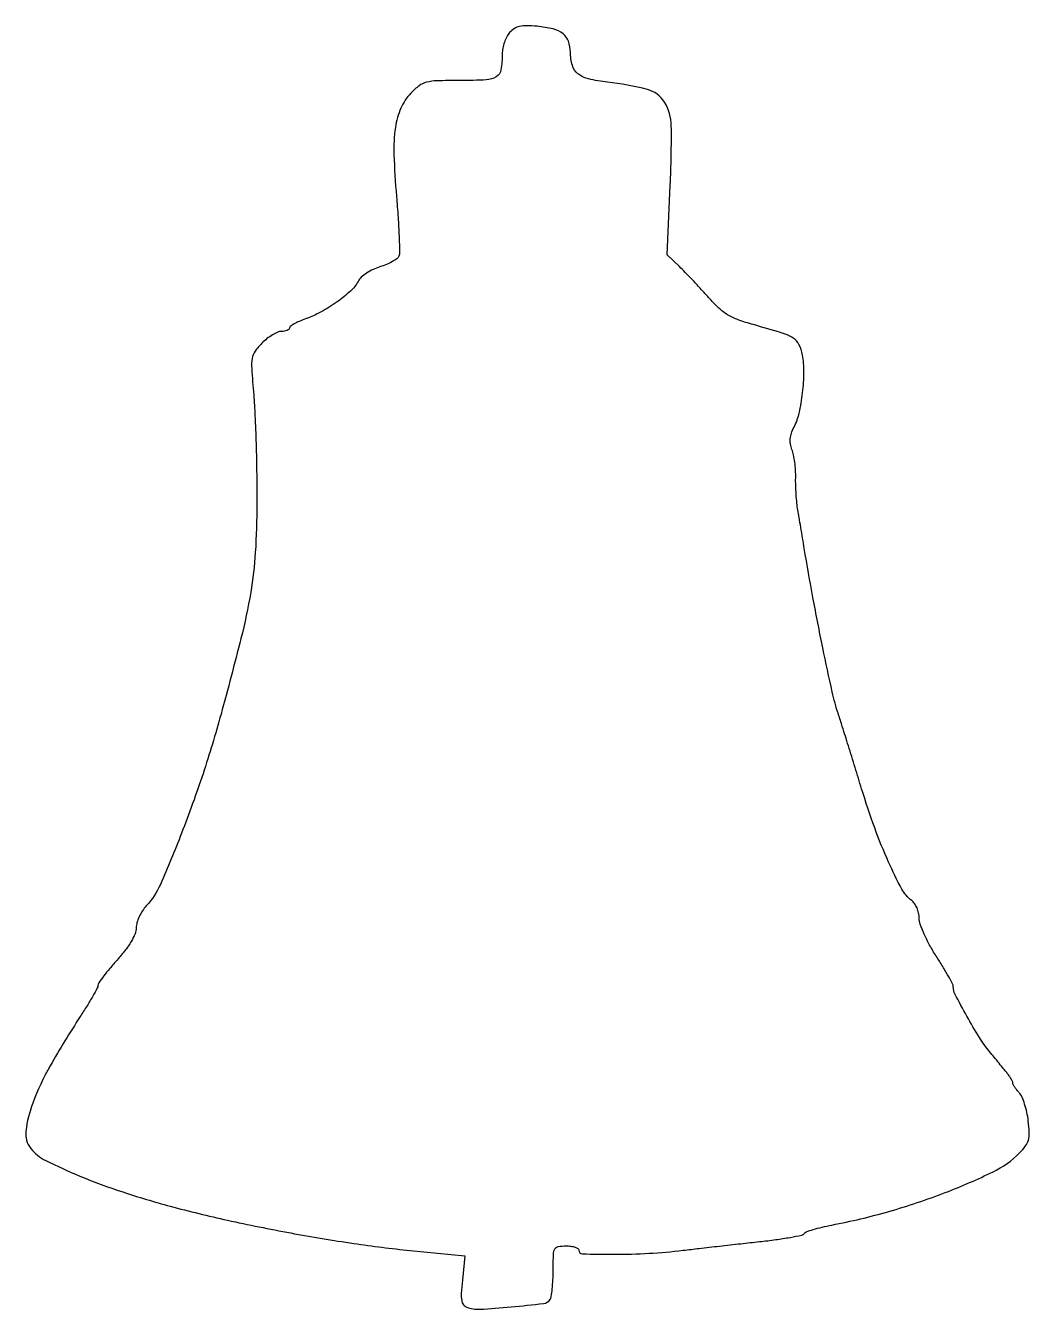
# Model space of a CAD drawing. Extents: x 0 to 236, y 0 to 302.
import ezdxf

# ---------------------------------------------------------------- set-up
doc = ezdxf.new("R2010")
doc.units = 0

msp = doc.modelspace()

# ---------------------------------------------------------------- linework, layer by layer
msp.add_lwpolyline([(113.748518, 300.274609, 0.06403), (113.0783, 299.310917, 0.036196), (112.513627, 298.002538, 0.035502), (112.128298, 296.577581, 0.048318), (112, 295.253047, -0.040205), (111.700525, 291.534709, -0.215136), (110.605139, 289.879256, -0.129655), (108.267738, 289.144497, -0.011675), (102.080102, 289, 0.00681), (96.658969, 288.92616, 0.055577), (94.208597, 288.585147, 0.097951), (92.48685, 287.76489, 0.041758), (90.565276, 286.068134, 0.088189), (88.181438, 282.492826, 0.068215), (86.903618, 277.97981, 0.043413), (86.565789, 271.602915, 0.01259), (87.147351, 261.761136, -0.004486), (87.522455, 256.784394, -0.00647), (87.757711, 252.376075, -0.003618), (87.880802, 248.662975, -0.098393), (87.715355, 247.70061, -0.14231), (87.270828, 247.114807, -0.031494), (86.203191, 246.421448, -0.030315), (84.820837, 245.749601, -0.025178), (83.279756, 245.201963, 0.038044), (81.662213, 244.579879, 0.03633), (80.131209, 243.711748, 0.038627), (78.878271, 242.7279, 0.083043), (78.125597, 241.762489, -0.083284), (76.359101, 239.498935, -0.030621), (73.198301, 236.939206, -0.030148), (69.450589, 234.59371, -0.039024), (65.75, 232.937037, 0.017689), (64.313266, 232.366039, 0.026129), (63.101562, 231.756761, 0.024148), (62.19867, 231.182559, 0.243676), (62, 230.799112, -0.215418), (61.861888, 230.493419, -0.079421), (61.452557, 230.234739, -0.060402), (60.849908, 230.058557, -0.040964), (60.136364, 230, 0.101397), (59.233536, 229.815011, 0.033137), (58.016036, 229.195866, 0.031455), (56.720264, 228.310151, 0.030738), (55.535249, 227.262522, 0.043261), (53.91455, 225.334174, 0.114353), (53.242115, 223.673528, 0.055563), (53.130756, 221.255211, 0.004673), (53.5957, 215.012522, -0.009842), (53.900037, 210.263927, -0.003685), (54.146581, 203.594303, -0.003649), (54.308616, 196.322909, -0.004419), (54.350541, 189.5, -0.014754), (53.980578, 178.014215, -0.02675), (52.900397, 168.678517, -0.019747), (50.60314, 157.802772, -0.004765), (45.920829, 140, -0.013484), (41.690589, 126.012381, -0.012761), (36.640251, 112.010637, -0.010561), (31.657318, 99.984527, -0.08306), (28.358147, 94.945281, 0.043822), (27.455567, 93.777069, 0.035073), (26.692706, 92.381042, 0.036228), (26.168688, 90.97856, 0.071409), (26, 89.803435, -0.096692), (25.723644, 88.387736, -0.037386), (24.831502, 86.588446, -0.03095), (23.419321, 84.510579, -0.018379), (21.5, 82.211224, 0.008761), (19.776007, 80.224805, 0.0125), (18.321875, 78.397899, 0.008477), (17.183533, 76.837673, 0.154554), (17, 76.258107, -0.124297), (16.84477, 75.643321, -0.00552), (15.772646, 73.707078, -0.009022), (14.422546, 71.427844, -0.006299), (12.821773, 68.905036, 0.015302), (5.783062, 57.357658, 0.039714), (1.658782, 48.538239, 0.058705), (0.054256, 42.003124, 0.20267), (1.219412, 37.896138, 0.10843), (4.728768, 35.067425, 0.017518), (12.762317, 31.408612, 0.018361), (22.812458, 27.675883, 0.014224), (34, 24.331817, 0.011274), (47.435042, 21.051679, 0.008551), (62.302172, 18.040848, 0.008605), (77.114697, 15.566726, 0.012199), (90.37315, 13.915635), (103.2463, 12.63057), (102.648642, 6.912492, 0.010335), (102.389836, 3.819245, 0.056964), (102.474967, 2.151485, 0.120782), (102.896302, 1.169222, 0.140612), (103.70522, 0.559623, 0.105556), (106.669672, 0.093152, 0.009853), (114.08769, 0.642805, 0.0065), (121.717294, 1.459722, 0.219603), (123.234687, 2.394241, 0.106882), (123.522907, 3.129715, 0.012893), (123.758058, 4.864246, 0.014855), (123.925083, 6.96727, 0.011721), (123.984687, 9.25, -0.00736), (124.050239, 13.020772, -0.113199), (124.379155, 14.269557, -0.233045), (125.164073, 14.841734, -0.043023), (127, 15, -0.031626), (128.149251, 14.927234, -0.048861), (129.11875, 14.70625, -0.06271), (129.790443, 14.384262, -0.254951), (130, 14, 0.406104), (130.842749, 13.13352, 0.006545), (138.305515, 13.02399, 0.014681), (146.506836, 13.251832, 0.015689), (154.5, 13.961157, -0.00119), (158.273919, 14.406672, -0.000585), (163.076186, 14.956306, -0.000581), (168.064029, 15.515397, -0.000847), (172.461483, 15.995603, 0.007341), (176.317977, 16.4675, 0.011125), (179.654969, 17.00154, 0.006026), (182.420648, 17.542018, 0.202998), (182.961483, 17.916482, -0.167209), (183.444895, 18.303256, -0.011913), (185.104311, 18.852469, -0.015733), (187.16234, 19.409507, -0.011182), (189.5, 19.909, 0.022918), (202.873681, 23.096428, 0.021767), (216.135832, 27.540347, 0.021651), (227.38118, 32.429863, 0.083181), (233.569863, 36.84259, 0.034226), (235.008143, 38.492513, 0.095415), (235.684871, 39.864287, 0.078435), (235.872872, 41.543586, 0.018208), (235.640973, 44.383611, 0.024037), (235.306593, 46.380003, 0.024056), (234.782199, 48.33456, 0.024737), (234.159735, 49.989846, 0.081785), (233.530872, 50.965887, -0.017841), (232.944756, 51.66191, -0.021779), (232.449694, 52.3544, -0.02094), (232.089517, 52.961813, -0.123969), (232, 53.31731, 0.114537), (231.916595, 53.676629, 0.01938), (231.579752, 54.300734, 0.020298), (231.117099, 55.015809, 0.016822), (230.56937, 55.738569, 0.00039), (229.842666, 56.631881, 0.000134), (228.789184, 57.924121, 0.000133), (227.626347, 59.348945, 0.000154), (226.518133, 60.705248, -0.032338), (224.147201, 64.02121, -0.011614), (221.196843, 69.023989, -0.007173), (218.451394, 74.106488, -0.120814), (218, 75.947363, 0.121609), (217.843887, 76.579733, 0.006145), (216.825, 78.461082, 0.009545), (215.532404, 80.678723, 0.006744), (214, 83.121295, -0.018239), (212.454484, 85.715363, -0.02042), (211.163543, 88.320911, -0.020696), (210.25094, 90.620526, -0.0843), (210, 92.098332, 0.055451), (209.870575, 93.261767, 0.045603), (209.485937, 94.451385, 0.047422), (208.920424, 95.489915, 0.084201), (208.25, 96.193296, -0.110028), (205.914768, 98.908836, -0.017489), (202.803912, 105.249864, -0.018099), (199.53976, 113.306827, -0.013075), (196.466859, 122.5, 0.000799), (194.931672, 127.497642, 0.000752), (193.349891, 132.590625, 0.000747), (191.934697, 137.099438, 0.002616), (191.002811, 140, -0.024366), (189.560897, 145.263798, -0.003989), (187.350834, 155.598672, -0.004537), (185.034334, 167.412852, -0.004859), (182.987656, 179, 0.000126), (182.593449, 181.362088, 0.000101), (182.166623, 183.9125, 0.000102), (181.770018, 186.276469, 0.000255), (181.479596, 188, -0.016564), (181.258676, 189.634802, -0.008715), (181.087138, 191.677756, -0.00866), (180.984076, 193.778506, -0.013183), (180.974328, 195.605126, 0.021028), (180.937412, 197.360975, 0.016874), (180.754686, 199.242442, 0.017193), (180.466715, 200.972478, 0.041022), (180.105378, 202.222835, -0.049362), (179.747884, 203.541825, -0.0641), (179.700339, 204.792078, -0.060104), (179.973788, 206.074526, -0.037127), (180.581123, 207.493726, 0.064677), (181.78509, 210.798109, 0.025838), (182.594956, 215.556924, 0.026006), (182.916136, 220.498607, 0.049628), (182.57357, 224.459529, 0.066728), (181.750707, 226.953416, 0.142398), (180.402182, 228.445636, 0.064481), (177.775815, 229.631954, 0.006135), (171, 231.603934, -0.019559), (167.436086, 232.745759, -0.048842), (164.972997, 233.925779, -0.051912), (162.873664, 235.51545, -0.024629), (160.509765, 237.954716, 0.004757), (158.772227, 239.896371, 0.003716), (156.849718, 241.972819, 0.003757), (155.030489, 243.879739, 0.009147), (153.65334, 245.250626), (150.787149, 248.001252), (151.508742, 264.360041, 0.013622), (151.744019, 278.330546, 0.13498), (150.144531, 283.919414, 0.195803), (146.137609, 286.884124, 0.034491), (136.739964, 288.607186, -0.029259), (132.301504, 289.373115, -0.112753), (129.80277, 290.592313, -0.152437), (128.492829, 292.549799, -0.06937), (128.031803, 295.627555, 0.083134), (127.570153, 298.222602, 0.141975), (126.293798, 299.995376, 0.107145), (123.970753, 301.121115, 0.03551), (120.215339, 301.75333, 0.018965), (117.733006, 301.897137, 0.061261), (116.092372, 301.7285, 0.085873), (114.859378, 301.212823, 0.067046)], format="xyb", close=True)

doc.saveas('drawing.dxf')
